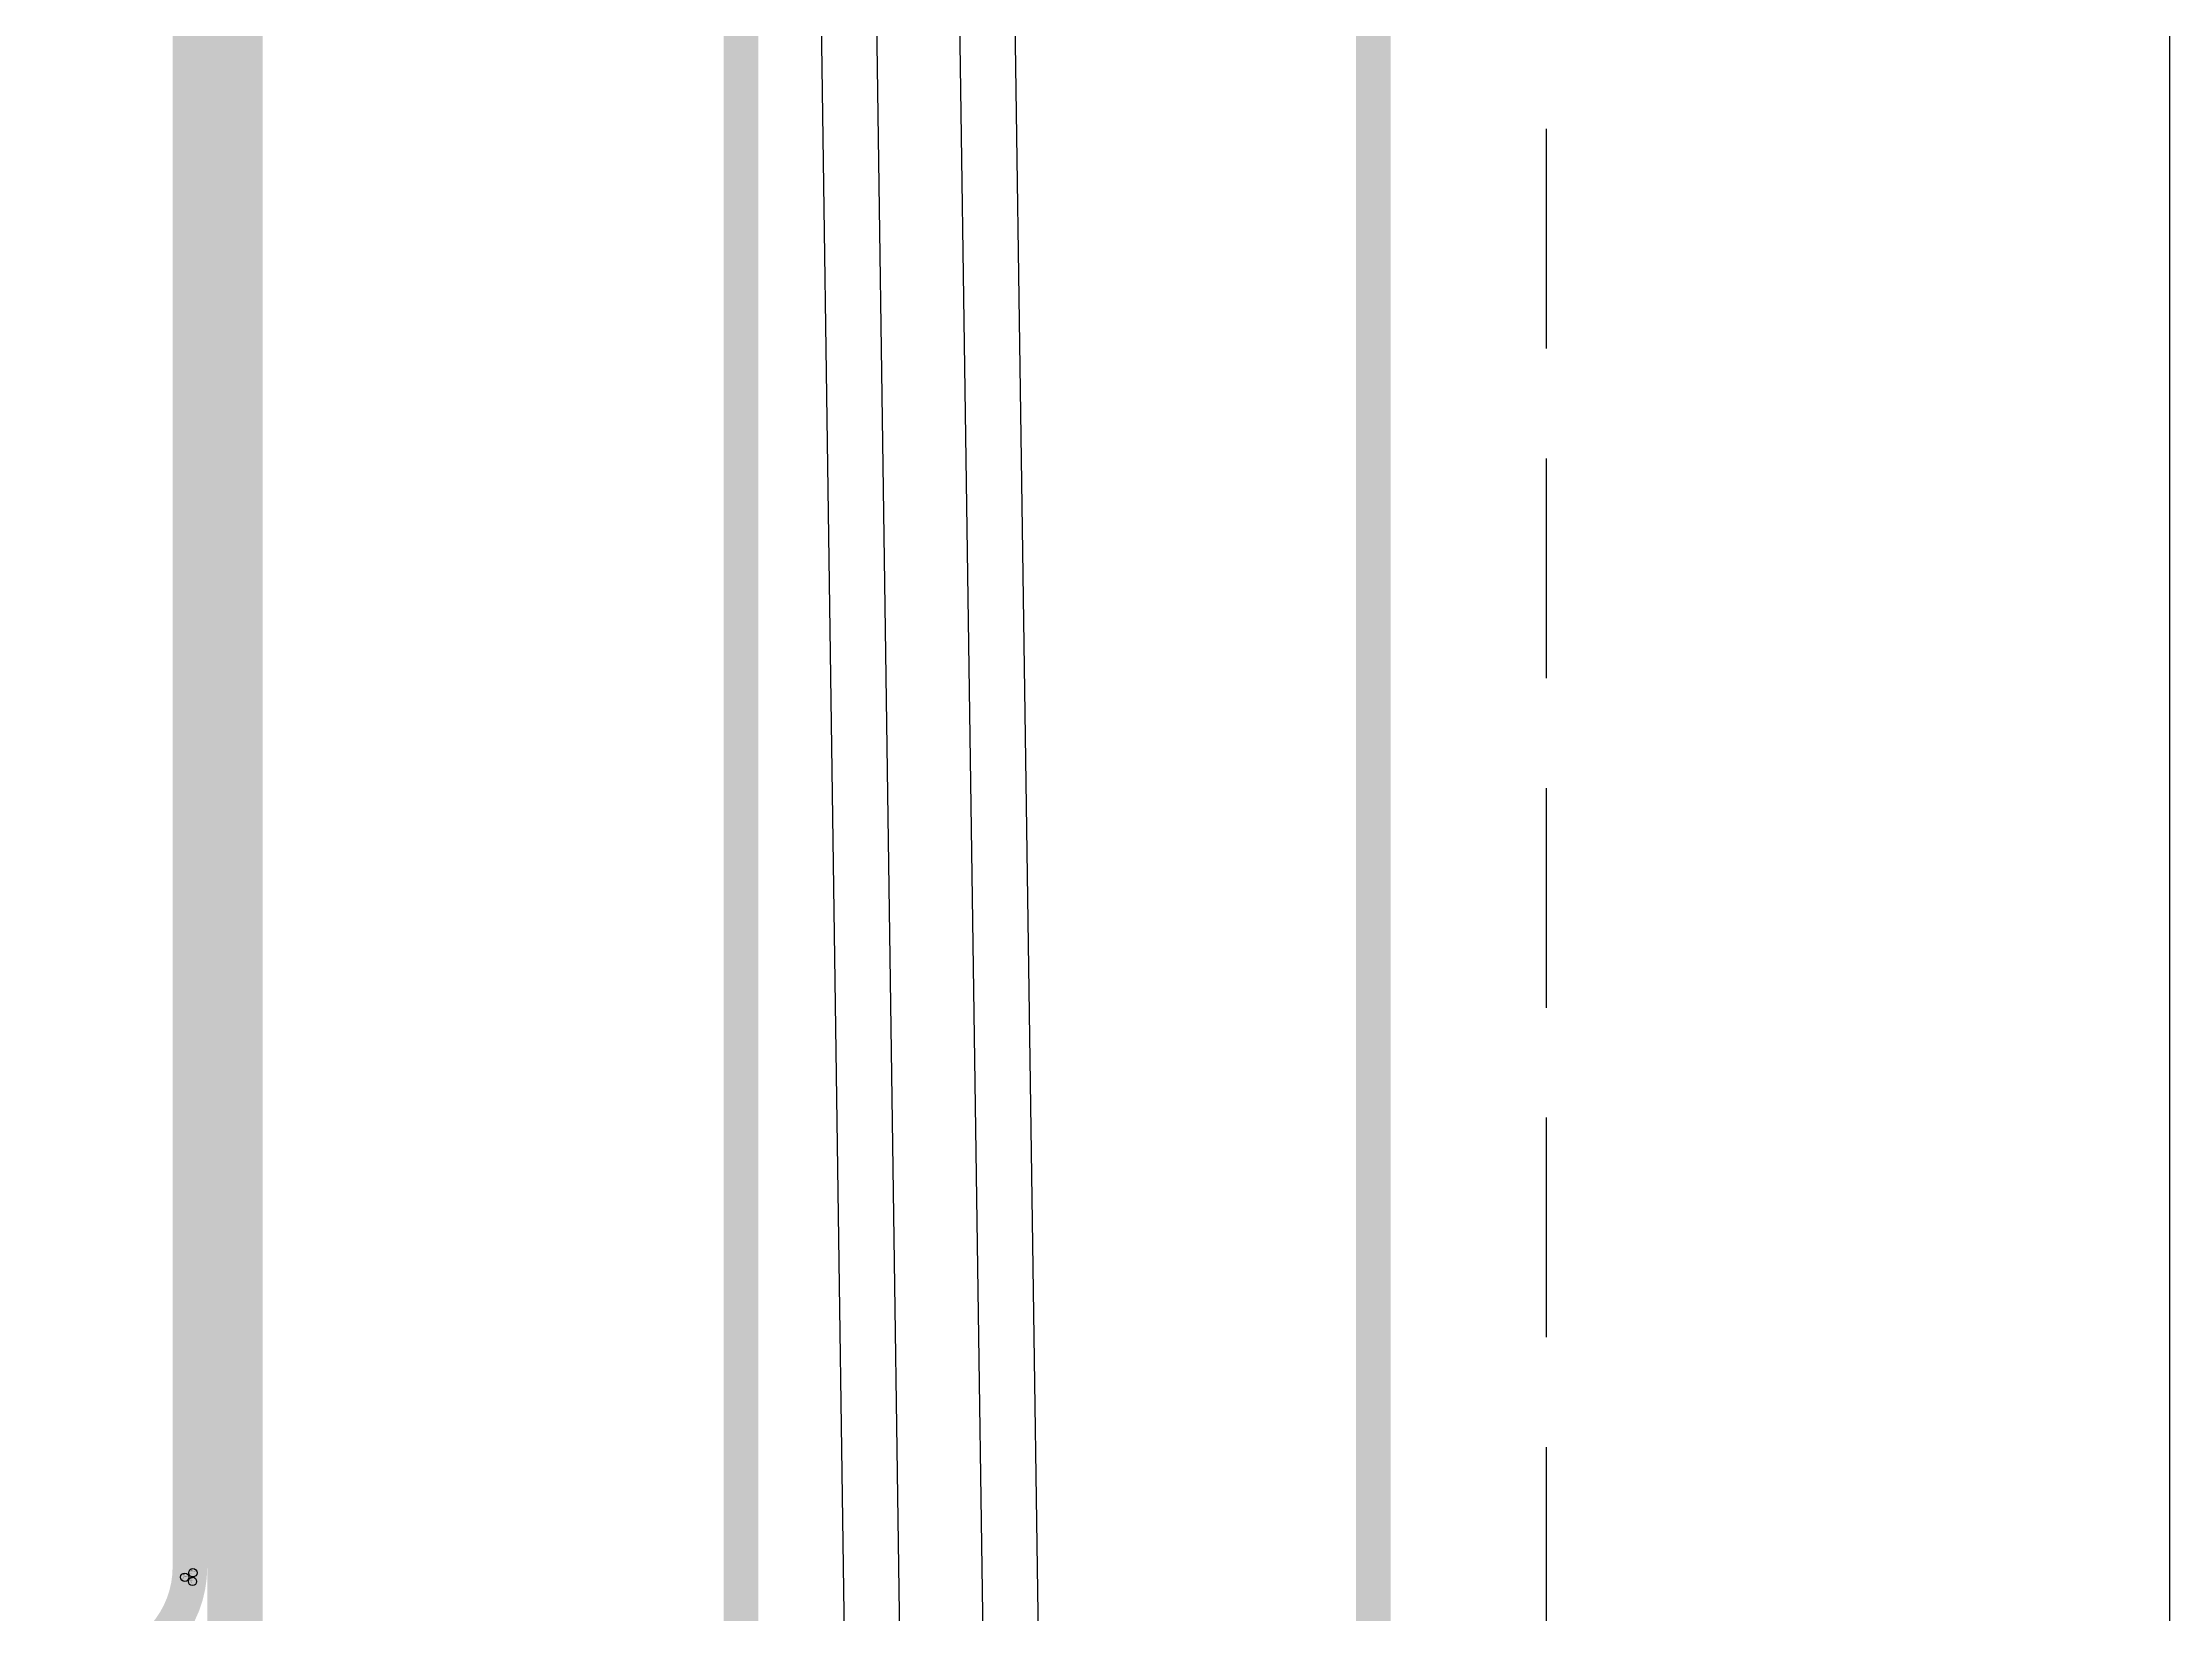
# Model space of a CAD drawing. Header units: millimetres. Extents: x -36531 to 56557, y -58468 to 154.
# Drawn here: x -2733 to -1504, y -30356 to -29447 of the extents above; entities that cross this region are included whole.
import ezdxf

# ---------------------------------------------------------------- set-up
doc = ezdxf.new("R2010")
doc.units = ezdxf.units.MM
doc.linetypes.add('DASHED', pattern=[19.05, 12.7, -6.35])
doc.layers.add('01 Черновое', color=7, linetype='Continuous')
doc.layers.add('02 ЭОМ и СС', color=7, linetype='Continuous')
doc.styles.get("Standard").update_dxf_attribs({"font": 'Ubuntu-R.ttf'})

msp = doc.modelspace()

# ---------------------------------------------------------------- linework, layer by layer
at = {"layer": '01 Черновое'}
for p, q in [((-2296.3, -28538.4), (-2266, -30658.4)), ((-2264.3, -28538.4), (-2234, -30658.4)), ((-2216.3, -28538.4), (-2186, -30658.4)), ((-2184.3, -28538.4), (-2144.3, -31338.4))]:
    msp.add_line(p, q, dxfattribs=at)
at = {"layer": '01 Черновое', "linetype": 'DASHED', "ltscale": 10}
msp.add_line((-1864.3, -31338.4), (-1864.3, -28538.4), dxfattribs=at)
at = {"layer": '01 Черновое'}
msp.add_lwpolyline([(-5844.3, -31338.4), (-5844.3, -28538.4), (-1504.3, -28538.4), (-1504.3, -31338.4)], close=True, dxfattribs=at)
at = {"layer": '02 ЭОМ и СС', "const_width": 20, "flags": 128}
msp.add_lwpolyline([(-2648.3, -28571.4, 0), (-2648.3, -28960.4), (-2648.3, -30328.3, -0.283237), (-2681.3, -30381.9, -0.283237)], format="xyb", dxfattribs=at)
at = {"layer": '02 ЭОМ и СС', "color": 254, "const_width": 16}
msp.add_lwpolyline([(-2630.3, -30570.3), (-2630.3, -28571.4)], dxfattribs=at)
at = {"layer": '02 ЭОМ и СС', "const_width": 16, "flags": 128}
msp.add_lwpolyline([(-2614.3, -31338.4), (-2614.3, -28571.4)], dxfattribs=at)
at = {"layer": '02 ЭОМ и СС', "color": 1, "const_width": 20, "flags": 128}
msp.add_lwpolyline([(-2329.8, -31004.4), (-2329.8, -28571.4)], dxfattribs=at)
at = {"layer": '02 ЭОМ и СС', "color": 5, "const_width": 20, "flags": 128}
msp.add_lwpolyline([(-1964.3, -31338.4), (-1964.3, -28571.4)], dxfattribs=at)
at = {"layer": '02 ЭОМ и СС', "color": 1}
for centre in [(-2651.3, -30334.1), (-2646.8, -30336.5), (-2646.6, -30331.5)]:
    msp.add_circle(centre, 2.4, dxfattribs=at)

# ---------------------------------------------------------------- texts
at = {"layer": '02 ЭОМ и СС', "color": 1, "char_height": 0.5, "width": 2.817, "attachment_point": 1}
for insert in [(-2652.6, -30332.5), (-2648.1, -30334.8), (-2647.9, -30329.9)]:
    msp.add_mtext('{UTP 2х2х0,52 мм}', dxfattribs=dict(at, insert=insert))

doc.saveas('drawing.dxf')
